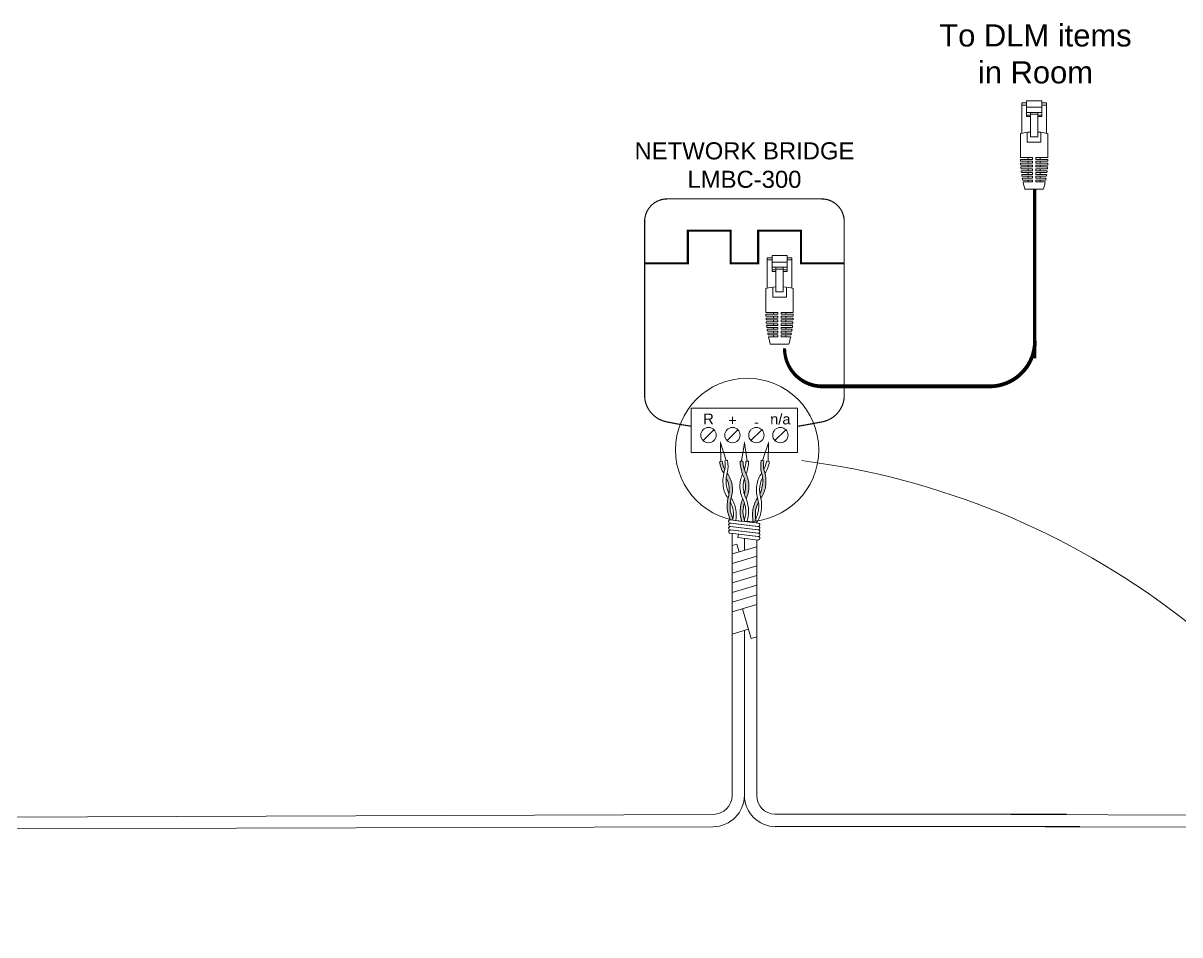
# Model space of a CAD drawing. Header units: inches. Extents: x -60 to 2005, y -577 to 104.
# Drawn here: x 515.43 to 526.53, y -256.39 to -247.65 of the extents above; entities that cross this region are included whole.
import ezdxf
from ezdxf.enums import TextEntityAlignment as Align

# ---------------------------------------------------------------- set-up
doc = ezdxf.new("R2010")
doc.units = ezdxf.units.IN
doc.header["$MEASUREMENT"] = 0
doc.layers.get('0').update_dxf_attribs({"lineweight": 5})
for name, color, linetype, lineweight in [('WS', 3, 'Continuous', 5), ('WS_Dataline', 6, 'Continuous', 5), ('WS_DETAIL', 7, 'Continuous', 5)]:
    doc.layers.add(name, color=color, linetype=linetype, lineweight=lineweight)
doc.styles.add('ARIAL', font='arial.ttf')

# ---------------------------------------------------------------- blocks, each defined once
blk = doc.blocks.new('LMBC-300')
for p, q in [((-5.44, -23.35), (-4.01, -21.92)), ((-2.29, -23.35), (-0.86, -21.92)), ((0.87, -23.35), (2.3, -21.92)), ((4.03, -23.35), (5.45, -21.92))]:
    blk.add_line(p, q)
blk.add_lwpolyline([(-7.01, -19.08), (7.02, -19.08), (7.02, -24.94), (-7.01, -24.94)], close=True)
for centre in [(-4.73, -22.63), (-1.57, -22.63), (1.58, -22.63), (4.74, -22.63)]:
    blk.add_circle(centre, 1.01)
at = {"layer": 'WS_DETAIL', "linetype": 'Continuous', "const_width": 0.154}
for points in [[(0.01, 8.49), (-10.18, 8.49, 0.414214), (-13.15, 5.51), (-13.15, -17.61, 0.329956), (-10.38, -20.86, 0.015788), (-7.01, -21.46, 0.023143)], [(0.01, 8.49), (10.19, 8.49, -0.414214), (13.16, 5.51), (13.16, -17.61, -0.329956), (10.39, -20.86, -0.003091), (7.02, -21.48, -0.023143)]]:
    blk.add_lwpolyline(points, format="xyb", dxfattribs=at)
at = {"layer": 'WS_DETAIL', "const_width": 0.284}
blk.add_lwpolyline([(-13.15, 0), (-7.45, 0), (-7.45, 4.3), (-1.82, 4.3), (-1.82, 0), (1.82, 0), (1.82, 4.3), (7.45, 4.3), (7.45, 0), (13.16, 0)], dxfattribs=at)
at = {"insert": (0.01, 15.95), "char_height": 2.2491, "width": 28.8312, "attachment_point": 2, "style": 'ARIAL'}
blk.add_mtext('NETWORK BRIDGE\\PLMBC-300', dxfattribs=at)
at = {"layer": 'WS_DETAIL', "style": 'ARIAL'}
for s, height, p in [('R', 1.39, (-4.73, -20.5)), ('n/a', 1.385, (4.74, -20.5)), ('+', 1.39, (-1.57, -20.67)), ('-', 1.39, (1.58, -20.91))]:
    blk.add_text(s, height=height, dxfattribs=at).set_placement(p, align=Align.MIDDLE)
blk = doc.blocks.new('A$C756910A1')
at = {"layer": 'WS_DETAIL'}
for p, q in [((0.15, 6.6), (0.15, 10.17)), ((0.15, 10.17), (0.73, 10.17)), ((0.73, 9.92), (0.15, 9.92)), ((0.73, 10.43), (0.73, 8.56)), ((0.73, 10.43), (2.51, 10.43)), ((2.51, 9.66), (0.73, 9.66)), ((2.51, 10.43), (2.51, 8.56)), ((3.08, 10.17), (2.51, 10.17)), ((3.08, 9.92), (2.51, 9.92)), ((3.08, 6.6), (3.08, 10.17)), ((2.51, 9.06), (0.73, 9.06)), ((0.73, 8.74), (1.17, 8.74)), ((0.73, 8.56), (1.17, 8.56)), ((1.17, 6.17), (1.17, 9.06)), ((1.17, 8.85), (2.06, 8.85)), ((2.06, 6.17), (2.06, 9.06)), ((2.06, 8.74), (2.51, 8.74)), ((2.51, 8.56), (2.06, 8.56)), ((0, 6.56), (0, 3.73)), ((0.81, 6.7), (0.81, 5.55)), ((0.81, 5.55), (2.42, 5.55)), ((1.17, 6.17), (2.06, 6.17)), ((2.42, 6.7), (2.42, 5.55)), ((3.23, 6.56), (3.23, 3.73)), ((0, 3.73), (1.43, 3.73)), ((0, 3.51), (1.43, 3.51)), ((0.01, 3.29), (1.43, 3.29)), ((0.02, 3.06), (1.43, 3.06)), ((0.03, 2.84), (1.43, 2.84)), ((0.89, 3.73), (0.89, 3.51)), ((0.89, 3.29), (0.89, 3.06)), ((0.89, 2.84), (0.89, 2.62)), ((1.43, 3.51), (1.43, 3.73)), ((1.43, 3.06), (1.43, 3.29)), ((1.43, 2.62), (1.43, 2.84)), ((1.8, 3.73), (3.23, 3.73)), ((1.8, 3.51), (1.8, 3.73)), ((1.8, 3.51), (3.23, 3.51)), ((1.8, 3.29), (3.23, 3.29)), ((1.8, 3.06), (1.8, 3.29)), ((1.8, 3.06), (3.22, 3.06)), ((1.8, 2.84), (3.2, 2.84)), ((1.8, 2.62), (1.8, 2.84)), ((2.34, 3.73), (2.34, 3.51)), ((2.34, 3.29), (2.34, 3.06)), ((2.34, 2.84), (2.34, 2.62)), ((0.05, 2.62), (1.43, 2.62)), ((0.07, 2.4), (1.43, 2.4)), ((0.09, 2.18), (1.43, 2.18)), ((0.12, 1.96), (1.43, 1.96)), ((0.15, 1.74), (1.43, 1.74)), ((0.18, 1.52), (1.43, 1.52)), ((0.89, 2.4), (0.89, 2.18)), ((0.89, 1.96), (0.89, 1.74)), ((0.89, 1.52), (0.89, 1.3)), ((1.43, 2.18), (1.43, 2.4)), ((1.43, 1.74), (1.43, 1.96)), ((1.43, 1.3), (1.43, 1.52)), ((1.8, 2.62), (3.19, 2.62)), ((1.8, 2.4), (3.17, 2.4)), ((1.8, 2.18), (1.8, 2.4)), ((1.8, 2.18), (3.14, 2.18)), ((1.8, 1.96), (3.12, 1.96)), ((1.8, 1.74), (1.8, 1.96)), ((1.8, 1.74), (3.09, 1.74)), ((1.8, 1.52), (3.05, 1.52)), ((1.8, 1.3), (1.8, 1.52)), ((2.34, 2.4), (2.34, 2.18)), ((2.34, 1.96), (2.34, 1.74)), ((2.34, 1.52), (2.34, 1.3)), ((0.22, 1.3), (1.43, 1.3)), ((0.26, 1.08), (1.43, 1.08)), ((0.31, 0.86), (1.43, 0.86)), ((0.89, 1.08), (0.89, 0.86)), ((1.43, 0.86), (1.43, 1.08)), ((1.8, 1.3), (3.01, 1.3)), ((1.8, 1.08), (2.97, 1.08)), ((1.8, 0.86), (1.8, 1.08)), ((1.8, 0.86), (2.92, 0.86)), ((2.34, 1.08), (2.34, 0.86)), ((2.69, 0), (0.52, 0))]:
    blk.add_line(p, q, dxfattribs=at)
for centre, radius, start, end in [((1.62, -0.58), 7.33, 93.502, 102.7411), ((1.62, -0.58), 7.33, 77.2589, 86.498), ((13.49, 3.73), 13.49, 180.937, 181.8742), ((13.49, 3.73), 13.49, 182.8119, 183.7504), ((-10.25, 3.73), 13.49, 356.2496, 357.1881), ((-10.25, 3.73), 13.49, 358.1258, 359.063), ((13.49, 3.73), 13.49, 184.6899, 185.6307), ((13.49, 3.73), 13.49, 186.573, 187.5171), ((13.49, 3.73), 13.49, 188.4632, 189.4117), ((-10.25, 3.73), 13.49, 350.5883, 351.5368), ((-10.25, 3.73), 13.49, 352.4829, 353.427), ((-10.25, 3.73), 13.49, 354.3693, 355.3101), ((13.49, 3.73), 13.49, 190.3627, 191.3167), ((13.49, 3.73), 13.49, 192.2739, 196.0379), ((-10.25, 3.73), 13.49, 343.9621, 347.7261), ((-10.25, 3.73), 13.49, 348.6833, 349.6373)]:
    blk.add_arc(centre, radius, start, end, dxfattribs=at)

msp = doc.modelspace()

# ---------------------------------------------------------------- hatches: boundary and pattern name
h = msp.add_hatch(color=256)
h.paths.add_polyline_path([(522.461, -252.323, 0.120606), (522.472, -252.445), (522.438, -252.441, 0.0008), (522.438, -252.44, -0.094746), (522.435, -252.319, -0.094746), (522.477, -252.205, 0.002014), (522.478, -252.203, 0.002014), (522.479, -252.205, -0.034938), (522.488, -252.245, 0.070973)])
h.paths.add_polyline_path([(522.524, -252.09, 0.109546), (522.517, -251.969, 0.001993), (522.517, -251.966, -0.094746), (522.514, -251.845), (522.54, -251.849, 0.070973), (522.54, -251.932, -0.113898), (522.556, -252.095, -0.109526), (522.51, -252.208, -0.040685), (522.501, -252.163, 0.068536)])
h.paths.add_polyline_path([(522.336, -252.215, 0.002014), (522.337, -252.213, 0.002014), (522.338, -252.215, -0.034938), (522.353, -252.253, 0.070973), (522.339, -252.334, 0.085373), (522.359, -252.431), (522.327, -252.427, -0.07335), (522.313, -252.334, -0.094746)])
h.paths.add_polyline_path([(522.364, -252.094, 0.068536), (522.353, -252.018, -0.112468), (522.313, -251.854), (522.339, -251.854, 0.108028), (522.369, -251.975, -0.109526), (522.396, -252.094, -0.109526), (522.369, -252.213, -0.040685), (522.353, -252.17, 0.068536)])
h.paths.add_polyline_path([(522.218, -252.327, 0.06985), (522.245, -252.404, -0.012752), (522.242, -252.417), (522.222, -252.415, 0.058757), (522.218, -252.414, -0.06709), (522.193, -252.332, -0.094746), (522.195, -252.21, 0.111564), (522.203, -252.087, 0.068536), (522.18, -252.013, -0.040685), (522.189, -251.969, -0.109526), (522.235, -252.081, -0.111564), (522.227, -252.205, 0.106175)])
h.paths.add_polyline_path([(522.114, -251.858), (522.139, -251.854, 0.070973), (522.166, -251.932, 0.028112), (522.155, -251.971, -0.094194)])

# ---------------------------------------------------------------- linework, layer by layer
for p, q in [((522.126, -251.855), (522.123, -251.675)), ((522.123, -251.675), (522.179, -251.846)), ((522.353, -251.675), (522.326, -251.853)), ((522.38, -251.853), (522.353, -251.675)), ((522.583, -251.675), (522.527, -251.846)), ((522.58, -251.855), (522.583, -251.675)), ((522.139, -251.853), (522.113, -251.857)), ((522.166, -251.848), (522.192, -251.844)), ((522.339, -251.853), (522.313, -251.853)), ((522.367, -251.853), (522.393, -251.853)), ((522.54, -251.848), (522.514, -251.844)), ((522.567, -251.853), (522.593, -251.857)), ((522.481, -252.478), (522.216, -252.446)), ((522.481, -252.511), (522.216, -252.479)), ((522.481, -252.543), (522.216, -252.511)), ((522.221, -252.415), (522.485, -252.446)), ((522.221, -252.447), (522.485, -252.479)), ((522.221, -252.479), (522.485, -252.511)), ((522.221, -252.512), (522.485, -252.544)), ((522.481, -252.576), (522.216, -252.544)), ((522.291, -252.585), (522.295, -252.553)), ((522.481, -252.608), (522.291, -252.585)), ((522.295, -252.553), (522.485, -252.576))]:
    msp.add_line(p, q)
at = {"const_width": 0.00597}
for points in [[(522.179, -251.846), (522.123, -251.675), (522.126, -251.855)], [(522.38, -251.853), (522.353, -251.675), (522.326, -251.853)], [(522.58, -251.855), (522.583, -251.675), (522.527, -251.846)]]:
    msp.add_lwpolyline(points, dxfattribs=at)
for centre, radius, start, end in [((522.433, -251.804), 0.324, 189.4603, 211.11), ((522.426, -251.797), 0.293, 190.9117, 207.1503), ((521.876, -251.889), 0.293, 351.7703, 8.0089), ((521.872, -251.897), 0.324, 347.8107, 9.4603), ((522.694, -251.848), 0.381, 180.8101, 206.4781), ((522.632, -251.845), 0.293, 181.4554, 206.1179), ((522.074, -251.846), 0.293, 342.308, 358.5486), ((522.069, -251.853), 0.324, 338.3503, 0), ((522.834, -251.897), 0.324, 170.5397, 192.1893), ((522.83, -251.889), 0.293, 171.9911, 188.2297), ((522.28, -251.797), 0.293, 332.8497, 349.0883), ((522.273, -251.804), 0.324, 328.89, 350.5397), ((521.959, -259.284), 7.497, 22.668, 82.7602), ((522.513, -252.048), 0.366, 161.3433, 187.3349), ((522.459, -252.044), 0.282, 164.2231, 189.2296), ((521.957, -252.128), 0.282, 9.6911, 35.1544), ((522.749, -252.128), 0.282, 144.8456, 170.3089), ((522.247, -252.044), 0.282, 350.7704, 15.7769), ((522.193, -252.048), 0.366, 352.6651, 18.6567), ((521.925, -252.133), 0.282, 9.6911, 25.3738), ((521.956, -252.126), 0.282, 343.7663, 9.2296), ((522.592, -252.095), 0.282, 155.3356, 179.7692), ((522.624, -252.095), 0.282, 164.0866, 179.7692), ((522.082, -252.095), 0.282, 0.2308, 15.9134), ((522.114, -252.095), 0.282, 0.2308, 25.2325), ((522.75, -252.126), 0.282, 170.7704, 196.2337), ((522.781, -252.133), 0.282, 154.6262, 170.3089), ((522.427, -252.047), 0.282, 189.6911, 214.6929), ((522.459, -252.042), 0.282, 189.6911, 205.3738), ((521.925, -252.131), 0.282, 343.7663, 9.2296), ((522.592, -252.092), 0.282, 180.2308, 205.6941), ((522.624, -252.092), 0.282, 180.2308, 205.6941), ((522.082, -252.092), 0.282, 344.0866, 359.7692), ((522.114, -252.092), 0.282, 334.7675, 359.7692), ((522.781, -252.131), 0.282, 170.7704, 196.2337), ((522.247, -252.042), 0.282, 334.6262, 350.3089), ((522.279, -252.047), 0.282, 325.3071, 350.3089), ((522.512, -252.278), 0.324, 167.8107, 189.4603), ((522.508, -252.286), 0.293, 163.7663, 188.0089), ((521.958, -252.378), 0.293, 10.9117, 27.1503), ((522.459, -252.042), 0.282, 214.6929, 215.1544), ((521.951, -252.372), 0.324, 9.4603, 31.11), ((522.637, -252.334), 0.324, 158.3503, 180), ((522.082, -252.092), 0.282, 334.3059, 334.7675), ((522.074, -252.341), 0.293, 1.4514, 25.6941), ((522.632, -252.341), 0.293, 162.31, 178.5486), ((522.069, -252.334), 0.324, 0, 21.6497), ((522.755, -252.372), 0.324, 148.89, 170.5397), ((522.748, -252.378), 0.293, 152.8497, 169.0883), ((522.247, -252.042), 0.282, 324.8456, 325.3071), ((522.198, -252.286), 0.293, 351.9911, 16.2337), ((522.194, -252.278), 0.324, 350.5397, 12.1893), ((522.512, -252.278), 0.324, 189.4603, 204.8156), ((522.505, -252.272), 0.293, 190.9117, 206.8942), ((521.99, -252.361), 0.258, 347.4659, 8.5523), ((521.951, -252.372), 0.324, 351.2808, 9.4603), ((522.637, -252.334), 0.324, 180, 196.7806), ((522.632, -252.326), 0.293, 181.4514, 200.97), ((522.074, -252.326), 0.293, 342.31, 358.5486), ((522.069, -252.334), 0.324, 342.0912, 0), ((522.755, -252.372), 0.324, 170.5397, 192.1893), ((522.716, -252.361), 0.258, 171.4477, 198.9556), ((522.2, -252.272), 0.293, 333.1058, 349.0883), ((522.194, -252.278), 0.324, 329.0247, 350.5397), ((522.218, -252.43), 0.0162, 76.2022, 263.1259), ((522.218, -252.463), 0.0162, 76.2022, 263.1259), ((522.218, -252.495), 0.0162, 76.2022, 263.1259), ((522.218, -252.528), 0.0162, 76.2022, 263.1259), ((522.168, -252.519), 0.282, 16.0503, 16.2337), ((522.67, -252.602), 0.282, 144.8456, 145.0169), ((522.485, -252.463), 0.0162, 256.2517, 90), ((522.485, -252.495), 0.0162, 256.2517, 90), ((522.485, -252.527), 0.0162, 256.2517, 90), ((522.485, -252.56), 0.0162, 256.2517, 90), ((522.485, -252.592), 0.0162, 256.2517, 90)]:
    msp.add_arc(centre, radius, start, end)
at = {"layer": 'WS', "const_width": 0.0303}
msp.add_lwpolyline([(525.137, -249.244), (525.137, -250.865)], dxfattribs=at)
at = {"layer": 'WS'}
msp.add_lwpolyline([(522.738, -250.771, 0.0303, 0.0303, 0), (522.738, -250.771, 0.0303, 0.0364, 0.414214), (523.102, -251.135, 0.0364, 0.0364, 0), (524.704, -251.135, 0.0364, 0.0364, 0.414214), (525.14, -250.699, 0.0364, 0.0364, 0), (525.14, -250.699, 0.0364, 0.0364, 0)], format="xyseb", dxfattribs=at)
at = {"layer": 'WS_Dataline'}
for p, q in [((522.235, -252.546), (522.235, -255.059)), ((522.353, -252.593), (522.353, -252.706)), ((522.353, -252.593), (522.353, -252.706)), ((522.471, -252.607), (522.471, -255.059)), ((522.281, -252.648), (522.235, -252.661)), ((522.471, -252.672), (522.235, -252.741)), ((522.281, -252.648), (522.302, -252.721)), ((522.471, -252.764), (522.235, -252.834)), ((522.471, -252.857), (522.235, -252.926)), ((522.471, -252.949), (522.235, -253.019)), ((522.471, -253.042), (522.235, -253.111)), ((522.471, -253.135), (522.235, -253.204)), ((522.471, -253.227), (522.235, -253.297)), ((522.335, -253.267), (522.418, -253.552)), ((522.393, -253.464), (522.235, -253.51)), ((522.353, -253.475), (522.353, -255.057)), ((522.471, -253.536), (522.418, -253.552)), ((522.055, -255.239), (513.705, -255.271)), ((525.443, -255.238), (522.645, -255.238)), ((532.984, -255.271), (524.91, -255.239)), ((522.053, -255.357), (510.948, -255.389)), ((525.569, -255.356), (522.648, -255.356)), ((532.982, -255.389), (525.239, -255.357))]:
    msp.add_line(p, q, dxfattribs=at)
for centre, radius, start, end in [((522.053, -255.057), 0.3, 270, 360), ((522.055, -255.059), 0.18, 270, 360), ((522.653, -255.057), 0.3, 180, 270), ((522.65, -255.059), 0.179, 179.8527, 268.4464)]:
    msp.add_arc(centre, radius, start, end, dxfattribs=at)
at = {"layer": 'WS_DETAIL'}
msp.add_circle((522.379, -251.744), 0.687, dxfattribs=at)

# ---------------------------------------------------------------- block references
for name, p, xscale, yscale, zscale in [('A$C756910A1', (525.001, -249.244), 0.08129010249172212, 0.08129010249172212, 0.08129010249172212), ('LMBC-300', (522.353, -249.955), 0.07277527156970114, 0.07277527156970114, 0.07277527156970114), ('A$C756910A1', (522.559, -250.729), 0.08129010249172212, 0.08129010249172212, 0.08129010249172212)]:
    msp.add_blockref(name, p, dxfattribs=dict(xscale=xscale, yscale=yscale, zscale=zscale))

# ---------------------------------------------------------------- texts
at = {"insert": (525.145, -247.663), "char_height": 0.21226, "attachment_point": 2, "style": 'ARIAL'}
msp.add_mtext_dynamic_manual_height_columns('To DLM items\\Pin Room', width=6.47491, gutter_width=0.312, heights=[0], dxfattribs=at)

doc.saveas('drawing.dxf')
